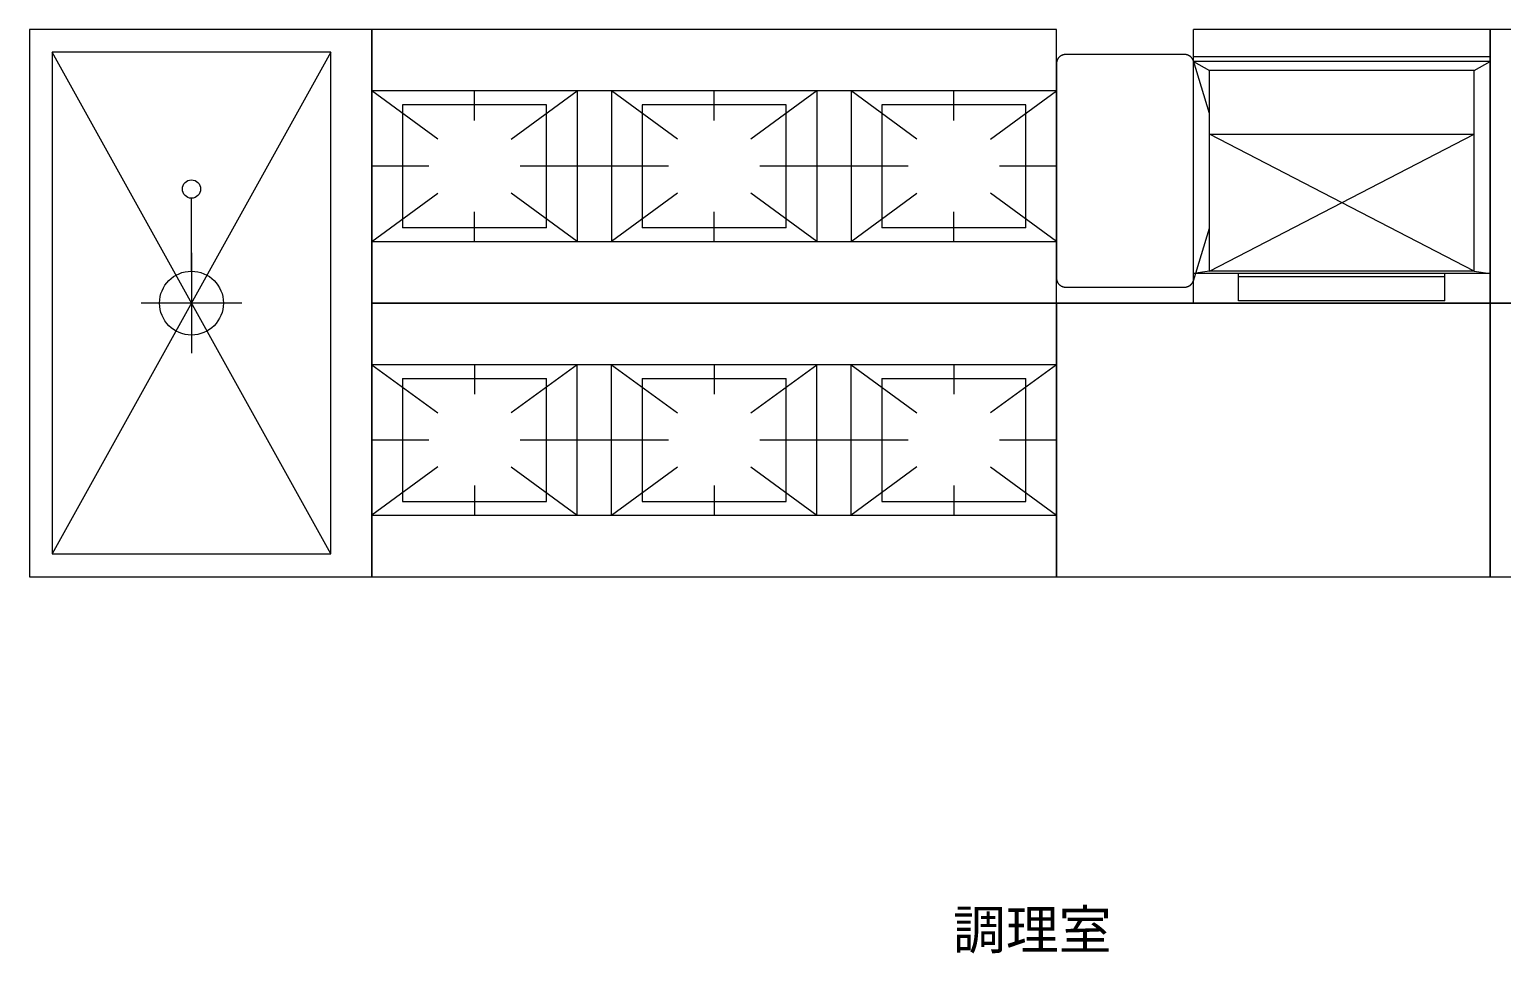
# Model space of a CAD drawing. Units: millimetres at full size. Extents: x -12803 to 120774, y -9413 to 101127.
# Drawn here: x 93709 to 96934, y 14850 to 16876 of the extents above; entities that cross this region are included whole.
import ezdxf
from ezdxf.enums import TextEntityAlignment as Align

# ---------------------------------------------------------------- set-up
doc = ezdxf.new("R2010")
doc.units = ezdxf.units.MM
doc.header["$LTSCALE"] = 30
doc.linetypes.add('LONG_DOUBLE_CHAIN', pattern=[21.8, 18, -1, 0.6, -0.6, 0.6, -1])
doc.layers.add('0-0_NoName', color=7, linetype='Continuous')
doc.layers.add('2-E_AIHO12-部屋名', color=7, linetype='Continuous')
for name, color, linetype, lineweight in [('0-5_AIHO47-厨房機器アウトライン', 7, 'Continuous', 15), ('0-6_AIHO30-厨房機器LL', 7, 'Continuous', 15), ('3-3_AIHO30-厨房機器', 7, 'Continuous', 15), ('3-5_AIHO57-排水立上げ', 7, 'Continuous', 15), ('3-6_AIHO56-排水接続', 7, 'Continuous', 15), ('3-7_AIHO32-厨房機器補助線', 7, 'LONG_DOUBLE_CHAIN', 15)]:
    doc.layers.add(name, color=color, linetype=linetype, lineweight=lineweight)
doc.styles.add('ＭＳ ゴシック', font='')
doc.styles.get('ＭＳ ゴシック').set_extended_font_data('MS Gothic')

# ---------------------------------------------------------------- blocks, each defined once
blk = doc.blocks.new('グループ部品-732')
at = {"layer": '0-5_AIHO47-厨房機器アウトライン'}
for points in [[(98209.36, 16876.41), (96909.36, 16876.41), (96909.36, 16276.41), (98209.36, 16276.41)], [(95959.36, 15676.41), (96909.36, 15676.41), (96909.36, 16276.41), (95959.36, 16276.41)], [(96909.36, 15676.41), (98209.36, 15676.41), (98209.36, 16276.41), (96909.36, 16276.41)]]:
    blk.add_lwpolyline(points, close=True, dxfattribs=at)
at = {"layer": '0-6_AIHO30-厨房機器LL'}
for p, q in [((94369.36, 15726.41), (93759.36, 16826.41)), ((94369.36, 16826.41), (93759.36, 15726.41)), ((96909.36, 16816.41), (96259.36, 16816.41)), ((96909.36, 16806.41), (96259.36, 16806.41)), ((96259.36, 16806.41), (96294.36, 16786.41)), ((96874.36, 16786.41), (96294.36, 16786.41)), ((96294.36, 16346.41), (96294.36, 16786.41)), ((95959.36, 16741.41), (94459.36, 16741.41)), ((94603.72, 16635.55), (94459.36, 16741.41)), ((94684.36, 16676.41), (94684.36, 16741.41)), ((94765, 16635.55), (94909.36, 16741.41)), ((94909.36, 16741.41), (94909.36, 16411.41)), ((94909.36, 16741.41), (94909.36, 16411.41)), ((94984.36, 16741.41), (94984.36, 16411.41)), ((94984.36, 16741.41), (94984.36, 16411.41)), ((95128.72, 16635.55), (94984.36, 16741.41)), ((95209.36, 16676.41), (95209.36, 16741.41)), ((95434.36, 16741.41), (95290, 16635.55)), ((95434.36, 16741.41), (95434.36, 16411.41)), ((95434.36, 16741.41), (95434.36, 16411.41)), ((95509.36, 16741.41), (95509.36, 16411.41)), ((95509.36, 16741.41), (95509.36, 16411.41)), ((95653.72, 16635.55), (95509.36, 16741.41)), ((95734.36, 16676.41), (95734.36, 16741.41)), ((95815, 16635.55), (95959.36, 16741.41)), ((94841.86, 16711.41), (94526.86, 16711.41)), ((94526.86, 16711.41), (94526.86, 16441.41)), ((94841.86, 16441.41), (94841.86, 16711.41)), ((95366.86, 16711.41), (95051.86, 16711.41)), ((95051.86, 16711.41), (95051.86, 16441.41)), ((95366.86, 16441.41), (95366.86, 16711.41)), ((95891.86, 16711.41), (95576.86, 16711.41)), ((95576.86, 16711.41), (95576.86, 16441.41)), ((95891.86, 16441.41), (95891.86, 16711.41)), ((96294.36, 16646.41), (96874.36, 16646.41)), ((96294.36, 16346.41), (96874.36, 16646.41)), ((96874.36, 16346.41), (96294.36, 16646.41)), ((94584.36, 16576.41), (94459.36, 16576.41)), ((95109.36, 16576.41), (94784.36, 16576.41)), ((95634.36, 16576.41), (95309.36, 16576.41)), ((95959.36, 16576.41), (95834.36, 16576.41)), ((94459.36, 16411.41), (94603.72, 16517.27)), ((94909.36, 16411.41), (94765, 16517.27)), ((95128.72, 16517.27), (94984.36, 16411.41)), ((95434.36, 16411.41), (95290, 16517.27)), ((95509.36, 16411.41), (95653.72, 16517.27)), ((95959.36, 16411.41), (95815, 16517.27)), ((94684.36, 16411.41), (94684.36, 16476.41)), ((95209.36, 16411.41), (95209.36, 16476.41)), ((95734.36, 16411.41), (95734.36, 16476.41)), ((94841.86, 16441.41), (94526.86, 16441.41)), ((95366.86, 16441.41), (95051.86, 16441.41)), ((95891.86, 16441.41), (95576.86, 16441.41)), ((94459.36, 16411.41), (95959.36, 16411.41)), ((96294.36, 16346.41), (96259.36, 16341.41)), ((96874.36, 16346.41), (96294.36, 16346.41)), ((96358.36, 16281.41), (96358.36, 16341.41)), ((96810.36, 16334.3), (96358.36, 16334.3)), ((96810.36, 16281.41), (96810.36, 16341.41)), ((96874.36, 16346.41), (96909.36, 16341.41)), ((96810.36, 16281.41), (96358.36, 16281.41)), ((95959.36, 16141.41), (94459.36, 16141.41)), ((94459.36, 16141.41), (94603.72, 16035.55)), ((94684.36, 16141.41), (94684.36, 16076.41)), ((94909.36, 16141.41), (94765, 16035.55)), ((94909.36, 15811.41), (94909.36, 16141.41)), ((94909.36, 15811.41), (94909.36, 16141.41)), ((94984.36, 15811.41), (94984.36, 16141.41)), ((94984.36, 15811.41), (94984.36, 16141.41)), ((94984.36, 16141.41), (95128.72, 16035.55)), ((95209.36, 16141.41), (95209.36, 16076.41)), ((95290, 16035.55), (95434.36, 16141.41)), ((95434.36, 15811.41), (95434.36, 16141.41)), ((95434.36, 15811.41), (95434.36, 16141.41)), ((95509.36, 15811.41), (95509.36, 16141.41)), ((95509.36, 15811.41), (95509.36, 16141.41)), ((95509.36, 16141.41), (95653.72, 16035.55)), ((95734.36, 16141.41), (95734.36, 16076.41)), ((95959.36, 16141.41), (95815, 16035.55)), ((94526.86, 16111.41), (94841.86, 16111.41)), ((94526.86, 16111.41), (94526.86, 15841.41)), ((94841.86, 15841.41), (94841.86, 16111.41)), ((95051.86, 16111.41), (95366.86, 16111.41)), ((95051.86, 16111.41), (95051.86, 15841.41)), ((95366.86, 15841.41), (95366.86, 16111.41)), ((95576.86, 16111.41), (95891.86, 16111.41)), ((95576.86, 16111.41), (95576.86, 15841.41)), ((95891.86, 15841.41), (95891.86, 16111.41)), ((94459.36, 15976.41), (94584.36, 15976.41)), ((94784.36, 15976.41), (95109.36, 15976.41)), ((95309.36, 15976.41), (95634.36, 15976.41)), ((95834.36, 15976.41), (95959.36, 15976.41)), ((94603.72, 15917.27), (94459.36, 15811.41)), ((94765, 15917.27), (94909.36, 15811.41)), ((94984.36, 15811.41), (95128.72, 15917.27)), ((95290, 15917.27), (95434.36, 15811.41)), ((95653.72, 15917.27), (95509.36, 15811.41)), ((95815, 15917.27), (95959.36, 15811.41)), ((94684.36, 15876.41), (94684.36, 15811.41)), ((95209.36, 15876.41), (95209.36, 15811.41)), ((95734.36, 15876.41), (95734.36, 15811.41)), ((94526.86, 15841.41), (94841.86, 15841.41)), ((95051.86, 15841.41), (95366.86, 15841.41)), ((95576.86, 15841.41), (95891.86, 15841.41)), ((94459.36, 15811.41), (95959.36, 15811.41))]:
    blk.add_line(p, q, dxfattribs=at)
blk.add_lwpolyline([(93759.36, 15726.41), (94369.36, 15726.41), (94369.36, 16826.41), (93759.36, 16826.41)], close=True, dxfattribs=at)
blk.add_lwpolyline([(96874.36, 16346.41), (96874.36, 16786.41), (96909.36, 16806.41)], dxfattribs=at)
at = {"layer": '3-3_AIHO30-厨房機器'}
for p, q in [((95959.36, 16876.41), (94459.36, 16876.41)), ((94459.36, 16876.41), (94459.36, 16276.41)), ((96909.36, 16876.41), (96259.36, 16876.41)), ((96259.36, 16276.41), (96259.36, 16876.41)), ((96909.36, 16276.41), (96909.36, 16876.41)), ((96909.36, 16341.41), (96259.36, 16341.41)), ((96259.36, 16339.81), (96259.36, 16341.41)), ((96909.36, 16341.41), (96909.36, 16339.81)), ((95959.36, 16276.41), (96909.36, 16276.41)), ((95959.36, 16276.41), (95959.36, 15676.41)), ((95959.36, 15676.41), (95959.36, 16276.41)), ((96259.36, 16276.41), (96909.36, 16276.41)), ((96909.36, 15676.41), (96909.36, 16276.41)), ((94459.36, 15676.41), (95959.36, 15676.41)), ((95959.36, 15676.41), (96909.36, 15676.41))]:
    blk.add_line(p, q, dxfattribs=at)
for points in [[(93709.36, 16876.41), (93709.36, 15676.41), (94459.36, 15676.41), (94459.36, 16876.41)], [(98209.36, 16876.41), (96909.36, 16876.41), (96909.36, 16276.41), (98209.36, 16276.41)], [(96909.36, 15676.41), (98209.36, 15676.41), (98209.36, 16276.41), (96909.36, 16276.41)]]:
    blk.add_lwpolyline(points, close=True, dxfattribs=at)
for points in [[(94459.36, 16276.41), (95959.36, 16276.41), (95959.36, 16876.41)], [(95959.36, 16276.41), (94459.36, 16276.41), (94459.36, 15676.41)]]:
    blk.add_lwpolyline(points, dxfattribs=at)
at = {"layer": '3-5_AIHO57-排水立上げ'}
blk.add_line((94064.36, 16346.41), (94064.36, 16506.41), dxfattribs=at)
blk.add_circle((94064.36, 16526.41), 20, dxfattribs=at)
at = {"layer": '3-6_AIHO56-排水接続'}
for p, q in [((94064.36, 16386.41), (94064.36, 16166.41)), ((94174.36, 16276.41), (93954.36, 16276.41))]:
    blk.add_line(p, q, dxfattribs=at)
blk.add_circle((94064.36, 16276.41), 70, dxfattribs=at)
at = {"layer": '3-7_AIHO32-厨房機器補助線'}
for p, q in [((96240.04, 16821.41), (95979.36, 16821.41)), ((96294.36, 16692.16), (96259.17, 16807.26)), ((95959.36, 16801.41), (95959.36, 16331.41)), ((96294.36, 16440.66), (96294.36, 16692.16)), ((96259.17, 16325.56), (96294.36, 16440.66)), ((95979.36, 16311.41), (96240.04, 16311.41))]:
    blk.add_line(p, q, dxfattribs=at)
for centre, start, end in [((95979.36, 16801.41), 90, 180), ((96240.04, 16801.41), 17, 90), ((95979.36, 16331.41), 180, 270), ((96240.04, 16331.41), 270, 343)]:
    blk.add_arc(centre, 20, start, end, dxfattribs=at)
at = {"layer": '2-E_AIHO12-部屋名', "style": 'ＭＳ ゴシック'}
blk.add_text('調理室', height=84.92, dxfattribs=at).set_placement((95732.54, 14834.81), align=Align.BOTTOM_LEFT)
blk = doc.blocks.new('グループ部品-763')
at = {"layer": '0-5_AIHO47-厨房機器アウトライン'}
for points in [[(98209.36, 16876.41), (96909.36, 16876.41), (96909.36, 16276.41), (98209.36, 16276.41)], [(95959.36, 15676.41), (96909.36, 15676.41), (96909.36, 16276.41), (95959.36, 16276.41)], [(96909.36, 15676.41), (98209.36, 15676.41), (98209.36, 16276.41), (96909.36, 16276.41)]]:
    blk.add_lwpolyline(points, close=True, dxfattribs=at)
at = {"layer": '0-6_AIHO30-厨房機器LL'}
for p, q in [((94369.36, 15726.41), (93759.36, 16826.41)), ((94369.36, 16826.41), (93759.36, 15726.41)), ((96909.36, 16816.41), (96259.36, 16816.41)), ((96909.36, 16806.41), (96259.36, 16806.41)), ((96259.36, 16806.41), (96294.36, 16786.41)), ((96874.36, 16786.41), (96294.36, 16786.41)), ((96294.36, 16346.41), (96294.36, 16786.41)), ((95959.36, 16741.41), (94459.36, 16741.41)), ((94603.72, 16635.55), (94459.36, 16741.41)), ((94684.36, 16676.41), (94684.36, 16741.41)), ((94765, 16635.55), (94909.36, 16741.41)), ((94909.36, 16741.41), (94909.36, 16411.41)), ((94909.36, 16741.41), (94909.36, 16411.41)), ((94984.36, 16741.41), (94984.36, 16411.41)), ((94984.36, 16741.41), (94984.36, 16411.41)), ((95128.72, 16635.55), (94984.36, 16741.41)), ((95209.36, 16676.41), (95209.36, 16741.41)), ((95434.36, 16741.41), (95290, 16635.55)), ((95434.36, 16741.41), (95434.36, 16411.41)), ((95434.36, 16741.41), (95434.36, 16411.41)), ((95509.36, 16741.41), (95509.36, 16411.41)), ((95509.36, 16741.41), (95509.36, 16411.41)), ((95653.72, 16635.55), (95509.36, 16741.41)), ((95734.36, 16676.41), (95734.36, 16741.41)), ((95815, 16635.55), (95959.36, 16741.41)), ((94841.86, 16711.41), (94526.86, 16711.41)), ((94526.86, 16711.41), (94526.86, 16441.41)), ((94841.86, 16441.41), (94841.86, 16711.41)), ((95366.86, 16711.41), (95051.86, 16711.41)), ((95051.86, 16711.41), (95051.86, 16441.41)), ((95366.86, 16441.41), (95366.86, 16711.41)), ((95891.86, 16711.41), (95576.86, 16711.41)), ((95576.86, 16711.41), (95576.86, 16441.41)), ((95891.86, 16441.41), (95891.86, 16711.41)), ((96294.36, 16646.41), (96874.36, 16646.41)), ((96294.36, 16346.41), (96874.36, 16646.41)), ((96874.36, 16346.41), (96294.36, 16646.41)), ((94584.36, 16576.41), (94459.36, 16576.41)), ((95109.36, 16576.41), (94784.36, 16576.41)), ((95634.36, 16576.41), (95309.36, 16576.41)), ((95959.36, 16576.41), (95834.36, 16576.41)), ((94459.36, 16411.41), (94603.72, 16517.27)), ((94909.36, 16411.41), (94765, 16517.27)), ((95128.72, 16517.27), (94984.36, 16411.41)), ((95434.36, 16411.41), (95290, 16517.27)), ((95509.36, 16411.41), (95653.72, 16517.27)), ((95959.36, 16411.41), (95815, 16517.27)), ((94684.36, 16411.41), (94684.36, 16476.41)), ((95209.36, 16411.41), (95209.36, 16476.41)), ((95734.36, 16411.41), (95734.36, 16476.41)), ((94841.86, 16441.41), (94526.86, 16441.41)), ((95366.86, 16441.41), (95051.86, 16441.41)), ((95891.86, 16441.41), (95576.86, 16441.41)), ((94459.36, 16411.41), (95959.36, 16411.41)), ((96294.36, 16346.41), (96259.36, 16341.41)), ((96874.36, 16346.41), (96294.36, 16346.41)), ((96358.36, 16281.41), (96358.36, 16341.41)), ((96810.36, 16334.3), (96358.36, 16334.3)), ((96810.36, 16281.41), (96810.36, 16341.41)), ((96874.36, 16346.41), (96909.36, 16341.41)), ((96810.36, 16281.41), (96358.36, 16281.41)), ((95959.36, 16141.41), (94459.36, 16141.41)), ((94459.36, 16141.41), (94603.72, 16035.55)), ((94684.36, 16141.41), (94684.36, 16076.41)), ((94909.36, 16141.41), (94765, 16035.55)), ((94909.36, 15811.41), (94909.36, 16141.41)), ((94909.36, 15811.41), (94909.36, 16141.41)), ((94984.36, 15811.41), (94984.36, 16141.41)), ((94984.36, 15811.41), (94984.36, 16141.41)), ((94984.36, 16141.41), (95128.72, 16035.55)), ((95209.36, 16141.41), (95209.36, 16076.41)), ((95290, 16035.55), (95434.36, 16141.41)), ((95434.36, 15811.41), (95434.36, 16141.41)), ((95434.36, 15811.41), (95434.36, 16141.41)), ((95509.36, 15811.41), (95509.36, 16141.41)), ((95509.36, 15811.41), (95509.36, 16141.41)), ((95509.36, 16141.41), (95653.72, 16035.55)), ((95734.36, 16141.41), (95734.36, 16076.41)), ((95959.36, 16141.41), (95815, 16035.55)), ((94526.86, 16111.41), (94841.86, 16111.41)), ((94526.86, 16111.41), (94526.86, 15841.41)), ((94841.86, 15841.41), (94841.86, 16111.41)), ((95051.86, 16111.41), (95366.86, 16111.41)), ((95051.86, 16111.41), (95051.86, 15841.41)), ((95366.86, 15841.41), (95366.86, 16111.41)), ((95576.86, 16111.41), (95891.86, 16111.41)), ((95576.86, 16111.41), (95576.86, 15841.41)), ((95891.86, 15841.41), (95891.86, 16111.41)), ((94459.36, 15976.41), (94584.36, 15976.41)), ((94784.36, 15976.41), (95109.36, 15976.41)), ((95309.36, 15976.41), (95634.36, 15976.41)), ((95834.36, 15976.41), (95959.36, 15976.41)), ((94603.72, 15917.27), (94459.36, 15811.41)), ((94765, 15917.27), (94909.36, 15811.41)), ((94984.36, 15811.41), (95128.72, 15917.27)), ((95290, 15917.27), (95434.36, 15811.41)), ((95653.72, 15917.27), (95509.36, 15811.41)), ((95815, 15917.27), (95959.36, 15811.41)), ((94684.36, 15876.41), (94684.36, 15811.41)), ((95209.36, 15876.41), (95209.36, 15811.41)), ((95734.36, 15876.41), (95734.36, 15811.41)), ((94526.86, 15841.41), (94841.86, 15841.41)), ((95051.86, 15841.41), (95366.86, 15841.41)), ((95576.86, 15841.41), (95891.86, 15841.41)), ((94459.36, 15811.41), (95959.36, 15811.41))]:
    blk.add_line(p, q, dxfattribs=at)
blk.add_lwpolyline([(93759.36, 15726.41), (94369.36, 15726.41), (94369.36, 16826.41), (93759.36, 16826.41)], close=True, dxfattribs=at)
blk.add_lwpolyline([(96874.36, 16346.41), (96874.36, 16786.41), (96909.36, 16806.41)], dxfattribs=at)
at = {"layer": '3-3_AIHO30-厨房機器'}
for p, q in [((95959.36, 16876.41), (94459.36, 16876.41)), ((94459.36, 16876.41), (94459.36, 16276.41)), ((96909.36, 16876.41), (96259.36, 16876.41)), ((96259.36, 16276.41), (96259.36, 16876.41)), ((96909.36, 16276.41), (96909.36, 16876.41)), ((96909.36, 16341.41), (96259.36, 16341.41)), ((96259.36, 16339.81), (96259.36, 16341.41)), ((96909.36, 16341.41), (96909.36, 16339.81)), ((95959.36, 16276.41), (96909.36, 16276.41)), ((95959.36, 16276.41), (95959.36, 15676.41)), ((95959.36, 15676.41), (95959.36, 16276.41)), ((96259.36, 16276.41), (96909.36, 16276.41)), ((96909.36, 15676.41), (96909.36, 16276.41)), ((94459.36, 15676.41), (95959.36, 15676.41)), ((95959.36, 15676.41), (96909.36, 15676.41))]:
    blk.add_line(p, q, dxfattribs=at)
for points in [[(93709.36, 16876.41), (93709.36, 15676.41), (94459.36, 15676.41), (94459.36, 16876.41)], [(98209.36, 16876.41), (96909.36, 16876.41), (96909.36, 16276.41), (98209.36, 16276.41)], [(96909.36, 15676.41), (98209.36, 15676.41), (98209.36, 16276.41), (96909.36, 16276.41)]]:
    blk.add_lwpolyline(points, close=True, dxfattribs=at)
for points in [[(94459.36, 16276.41), (95959.36, 16276.41), (95959.36, 16876.41)], [(95959.36, 16276.41), (94459.36, 16276.41), (94459.36, 15676.41)]]:
    blk.add_lwpolyline(points, dxfattribs=at)
at = {"layer": '3-5_AIHO57-排水立上げ'}
blk.add_line((94064.36, 16346.41), (94064.36, 16506.41), dxfattribs=at)
blk.add_circle((94064.36, 16526.41), 20, dxfattribs=at)
at = {"layer": '3-6_AIHO56-排水接続'}
for p, q in [((94064.36, 16386.41), (94064.36, 16166.41)), ((94174.36, 16276.41), (93954.36, 16276.41))]:
    blk.add_line(p, q, dxfattribs=at)
blk.add_circle((94064.36, 16276.41), 70, dxfattribs=at)
at = {"layer": '3-7_AIHO32-厨房機器補助線'}
for p, q in [((96240.04, 16821.41), (95979.36, 16821.41)), ((96294.36, 16692.16), (96259.17, 16807.26)), ((95959.36, 16801.41), (95959.36, 16331.41)), ((96294.36, 16440.66), (96294.36, 16692.16)), ((96259.17, 16325.56), (96294.36, 16440.66)), ((95979.36, 16311.41), (96240.04, 16311.41))]:
    blk.add_line(p, q, dxfattribs=at)
for centre, start, end in [((95979.36, 16801.41), 90, 180), ((96240.04, 16801.41), 17, 90), ((95979.36, 16331.41), 180, 270), ((96240.04, 16331.41), 270, 343)]:
    blk.add_arc(centre, 20, start, end, dxfattribs=at)

msp = doc.modelspace()

# ---------------------------------------------------------------- block references
at = {"layer": '0-0_NoName'}
for name in ['グループ部品-732', 'グループ部品-763']:
    msp.add_blockref(name, (0, 0), dxfattribs=at)

doc.saveas('drawing.dxf')
